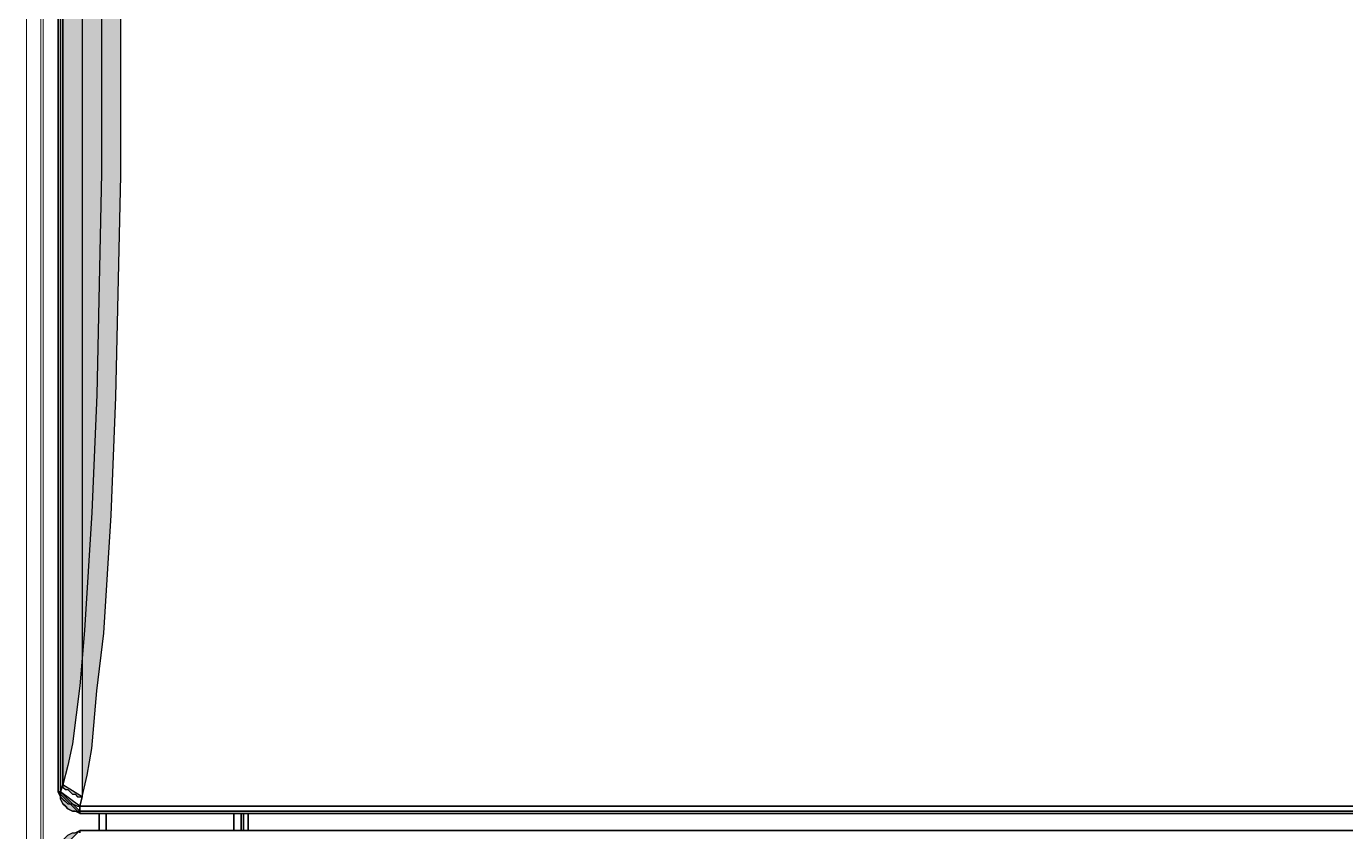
# Model space of a CAD drawing. Header units: centimetres. Extents: x -13.9 to -5.4, y -6.1 to 6.1.
# Drawn here: x -11.552 to -9.618, y -1.206 to -0.026 of the extents above; entities that cross this region are included whole.
import ezdxf

# ---------------------------------------------------------------- set-up
doc = ezdxf.new("R2010")
doc.units = ezdxf.units.CM
doc.header["$MEASUREMENT"] = 0
doc.layers.add('Camada 1', color=7, linetype='Continuous')

msp = doc.modelspace()

# ---------------------------------------------------------------- hatches: boundary and pattern name
at = {"layer": 'Camada 1', "true_color": 0x5b5b5b}
h = msp.add_hatch(color=251, dxfattribs=at)
edge = h.paths.add_edge_path()
edge.add_spline(control_points=[(-11.50513, 1.12397), (-11.50513, 1.12397), (-11.50513, -1.14792), (-11.50513, -1.14792), (-11.50513, -1.14792), (-11.50513, 1.12397), (-11.50513, 1.12397)], knot_values=[0, 0, 0, 0, 0.5, 0.5, 0.5, 1, 1, 1, 1], degree=3, periodic=1)
h = msp.add_hatch(color=251, dxfattribs=at)
edge = h.paths.add_edge_path()
edge.add_spline(control_points=[(-11.5016, -1.14792), (-11.5016, -1.14792), (-11.5016, 1.12397), (-11.5016, 1.12397), (-11.5016, 1.12397), (-11.5016, -1.14792), (-11.5016, -1.14792)], knot_values=[0, 0, 0, 0, 0.5, 0.5, 0.5, 1, 1, 1, 1], degree=3, periodic=1)
h = msp.add_hatch(color=251, dxfattribs=at)
edge = h.paths.add_edge_path()
edge.add_spline(control_points=[(-11.46985, 1.13102), (-11.46985, 1.13102), (-11.4628, 1.08516), (-11.4628, 1.08516), (-11.4628, 1.08516), (-11.44869, 0.98639), (-11.44869, 0.98639), (-11.44869, 0.98639), (-11.4381, 0.88408), (-11.4381, 0.88408), (-11.4381, 0.88408), (-11.42752, 0.68652), (-11.42752, 0.68652), (-11.42752, 0.68652), (-11.42046, 0.48544), (-11.42046, 0.48544), (-11.42046, 0.48544), (-11.41694, 0.28436), (-11.41694, 0.28436), (-11.41694, 0.28436), (-11.41341, 0.07975), (-11.41341, 0.07975), (-11.41341, 0.07975), (-11.41341, -0.24481), (-11.41341, -0.24481), (-11.41341, -0.24481), (-11.42046, -0.56937), (-11.42046, -0.56937), (-11.42046, -0.56937), (-11.42752, -0.74223), (-11.42752, -0.74223), (-11.42752, -0.74223), (-11.4381, -0.91509), (-11.4381, -0.91509), (-11.4381, -0.91509), (-11.44869, -0.99975), (-11.44869, -0.99975), (-11.44869, -0.99975), (-11.45574, -1.08442), (-11.45574, -1.08442), (-11.45574, -1.08442), (-11.4628, -1.12323), (-11.4628, -1.12323), (-11.4628, -1.12323), (-11.46985, -1.15498), (-11.46985, -1.15498), (-11.46985, -1.15498), (-11.46985, 1.13102), (-11.46985, 1.13102)], knot_values=[0, 0, 0, 0, 0.0625, 0.0625, 0.0625, 0.125, 0.125, 0.125, 0.1875, 0.1875, 0.1875, 0.25, 0.25, 0.25, 0.3125, 0.3125, 0.3125, 0.375, 0.375, 0.375, 0.4375, 0.4375, 0.4375, 0.5, 0.5, 0.5, 0.5625, 0.5625, 0.5625, 0.625, 0.625, 0.625, 0.6875, 0.6875, 0.6875, 0.75, 0.75, 0.75, 0.8125, 0.8125, 0.8125, 0.875, 0.875, 0.875, 0.9375, 0.9375, 0.9375, 1, 1, 1, 1], degree=3, periodic=1)
h = msp.add_hatch(color=251, dxfattribs=at)
edge = h.paths.add_edge_path()
edge.add_spline(control_points=[(-11.49807, -1.13734), (-11.49807, -1.13734), (-11.49102, -1.10911), (-11.49102, -1.10911), (-11.49102, -1.10911), (-11.48396, -1.07737), (-11.48396, -1.07737), (-11.48396, -1.07737), (-11.47338, -0.9927), (-11.47338, -0.9927), (-11.47338, -0.9927), (-11.46632, -0.91156), (-11.46632, -0.91156), (-11.46632, -0.91156), (-11.45574, -0.7387), (-11.45574, -0.7387), (-11.45574, -0.7387), (-11.44869, -0.56584), (-11.44869, -0.56584), (-11.44869, -0.56584), (-11.44163, -0.24128), (-11.44163, -0.24128), (-11.44163, -0.24128), (-11.44163, 0.07975), (-11.44163, 0.07975), (-11.44163, 0.07975), (-11.44163, 0.28083), (-11.44163, 0.28083), (-11.44163, 0.28083), (-11.44516, 0.48191), (-11.44516, 0.48191), (-11.44516, 0.48191), (-11.45221, 0.683), (-11.45221, 0.683), (-11.45221, 0.683), (-11.46632, 0.88055), (-11.46632, 0.88055), (-11.46632, 0.88055), (-11.47338, 0.97933), (-11.47338, 0.97933), (-11.47338, 0.97933), (-11.48749, 1.07458), (-11.48749, 1.07458), (-11.48749, 1.07458), (-11.49807, 1.11339), (-11.49807, 1.11339), (-11.49807, 1.11339), (-11.49807, -1.13734), (-11.49807, -1.13734)], knot_values=[0, 0, 0, 0, 0.0625, 0.0625, 0.0625, 0.125, 0.125, 0.125, 0.1875, 0.1875, 0.1875, 0.25, 0.25, 0.25, 0.3125, 0.3125, 0.3125, 0.375, 0.375, 0.375, 0.4375, 0.4375, 0.4375, 0.5, 0.5, 0.5, 0.5625, 0.5625, 0.5625, 0.625, 0.625, 0.625, 0.6875, 0.6875, 0.6875, 0.75, 0.75, 0.75, 0.8125, 0.8125, 0.8125, 0.875, 0.875, 0.875, 0.9375, 0.9375, 0.9375, 1, 1, 1, 1], degree=3, periodic=1)
h = msp.add_hatch(color=251, dxfattribs=at)
edge = h.paths.add_edge_path()
edge.add_spline(control_points=[(-11.49807, 1.11339), (-11.49807, 1.11339), (-11.49807, -1.13734), (-11.49807, -1.13734), (-11.49807, -1.13734), (-11.49807, 1.11339), (-11.49807, 1.11339)], knot_values=[0, 0, 0, 0, 0.5, 0.5, 0.5, 1, 1, 1, 1], degree=3, periodic=1)
h = msp.add_hatch(color=251, dxfattribs=at)
edge = h.paths.add_edge_path()
edge.add_spline(control_points=[(-11.5016, -1.14792), (-11.5016, -1.14792), (-11.49807, -1.13734), (-11.49807, -1.13734), (-11.49807, -1.13734), (-11.5016, -1.14792), (-11.5016, -1.14792)], knot_values=[0, 0, 0, 0, 0.5, 0.5, 0.5, 1, 1, 1, 1], degree=3, periodic=1)
h = msp.add_hatch(color=251, dxfattribs=at)
edge = h.paths.add_edge_path()
edge.add_spline(control_points=[(-11.46985, -1.15498), (-11.46985, -1.15498), (-11.47691, -1.15498), (-11.47691, -1.15498), (-11.47691, -1.15498), (-11.48043, -1.15145), (-11.48043, -1.15145), (-11.48043, -1.15145), (-11.48396, -1.15145), (-11.48396, -1.15145), (-11.48396, -1.15145), (-11.48749, -1.14792), (-11.48749, -1.14792), (-11.48749, -1.14792), (-11.49102, -1.14439), (-11.49102, -1.14439), (-11.49102, -1.14439), (-11.49455, -1.14439), (-11.49455, -1.14439), (-11.49455, -1.14439), (-11.49807, -1.14086), (-11.49807, -1.14086), (-11.49807, -1.14086), (-11.49807, -1.13734), (-11.49807, -1.13734), (-11.49807, -1.13734), (-11.46985, -1.15498), (-11.46985, -1.15498)], knot_values=[0, 0, 0, 0, 0.1111111, 0.1111111, 0.1111111, 0.2222222, 0.2222222, 0.2222222, 0.3333333, 0.3333333, 0.3333333, 0.4444444, 0.4444444, 0.4444444, 0.5555556, 0.5555556, 0.5555556, 0.6666667, 0.6666667, 0.6666667, 0.7777778, 0.7777778, 0.7777778, 0.8888889, 0.8888889, 0.8888889, 1, 1, 1, 1], degree=3, periodic=1)
h = msp.add_hatch(color=251, dxfattribs=at)
edge = h.paths.add_edge_path()
edge.add_spline(control_points=[(-11.50513, -1.14792), (-11.50513, -1.14792), (-11.5016, -1.15498), (-11.5016, -1.15498), (-11.5016, -1.15498), (-11.5016, -1.1585), (-11.5016, -1.1585), (-11.5016, -1.1585), (-11.49807, -1.16556), (-11.49807, -1.16556), (-11.49807, -1.16556), (-11.49455, -1.16909), (-11.49455, -1.16909), (-11.49455, -1.16909), (-11.49102, -1.17261), (-11.49102, -1.17261), (-11.49102, -1.17261), (-11.48396, -1.17614), (-11.48396, -1.17614), (-11.48396, -1.17614), (-11.48043, -1.17614), (-11.48043, -1.17614), (-11.48043, -1.17614), (-11.47338, -1.17967), (-11.47338, -1.17967), (-11.47338, -1.17967), (-11.50513, -1.14792), (-11.50513, -1.14792)], knot_values=[0, 0, 0, 0, 0.1111111, 0.1111111, 0.1111111, 0.2222222, 0.2222222, 0.2222222, 0.3333333, 0.3333333, 0.3333333, 0.4444444, 0.4444444, 0.4444444, 0.5555556, 0.5555556, 0.5555556, 0.6666667, 0.6666667, 0.6666667, 0.7777778, 0.7777778, 0.7777778, 0.8888889, 0.8888889, 0.8888889, 1, 1, 1, 1], degree=3, periodic=1)
h = msp.add_hatch(color=251, dxfattribs=at)
edge = h.paths.add_edge_path()
edge.add_spline(control_points=[(-11.50513, -1.14792), (-11.50513, -1.14792), (-11.5016, -1.14792), (-11.5016, -1.14792), (-11.5016, -1.14792), (-11.50513, -1.14792), (-11.50513, -1.14792)], knot_values=[0, 0, 0, 0, 0.5, 0.5, 0.5, 1, 1, 1, 1], degree=3, periodic=1)
h = msp.add_hatch(color=251, dxfattribs=at)
edge = h.paths.add_edge_path()
edge.add_spline(control_points=[(-11.47338, -1.16909), (-11.47338, -1.16909), (-11.47691, -1.16909), (-11.47691, -1.16909), (-11.47691, -1.16909), (-11.48396, -1.16556), (-11.48396, -1.16556), (-11.48396, -1.16556), (-11.49102, -1.16556), (-11.49102, -1.16556), (-11.49102, -1.16556), (-11.49455, -1.16203), (-11.49455, -1.16203), (-11.49455, -1.16203), (-11.49807, -1.1585), (-11.49807, -1.1585), (-11.49807, -1.1585), (-11.5016, -1.15498), (-11.5016, -1.15498), (-11.5016, -1.15498), (-11.5016, -1.15145), (-11.5016, -1.15145), (-11.5016, -1.15145), (-11.5016, -1.14792), (-11.5016, -1.14792), (-11.5016, -1.14792), (-11.47338, -1.16909), (-11.47338, -1.16909)], knot_values=[0, 0, 0, 0, 0.1111111, 0.1111111, 0.1111111, 0.2222222, 0.2222222, 0.2222222, 0.3333333, 0.3333333, 0.3333333, 0.4444444, 0.4444444, 0.4444444, 0.5555556, 0.5555556, 0.5555556, 0.6666667, 0.6666667, 0.6666667, 0.7777778, 0.7777778, 0.7777778, 0.8888889, 0.8888889, 0.8888889, 1, 1, 1, 1], degree=3, periodic=1)
h = msp.add_hatch(color=251, dxfattribs=at)
edge = h.paths.add_edge_path()
edge.add_spline(control_points=[(-11.47338, -1.17614), (-11.47338, -1.17614), (-11.48043, -1.17614), (-11.48043, -1.17614), (-11.48043, -1.17614), (-11.48396, -1.17614), (-11.48396, -1.17614), (-11.48396, -1.17614), (-11.49102, -1.17261), (-11.49102, -1.17261), (-11.49102, -1.17261), (-11.49455, -1.16909), (-11.49455, -1.16909), (-11.49455, -1.16909), (-11.49807, -1.16556), (-11.49807, -1.16556), (-11.49807, -1.16556), (-11.5016, -1.1585), (-11.5016, -1.1585), (-11.5016, -1.1585), (-11.5016, -1.15145), (-11.5016, -1.15145), (-11.5016, -1.15145), (-11.5016, -1.14792), (-11.5016, -1.14792), (-11.5016, -1.14792), (-11.47338, -1.17614), (-11.47338, -1.17614)], knot_values=[0, 0, 0, 0, 0.1111111, 0.1111111, 0.1111111, 0.2222222, 0.2222222, 0.2222222, 0.3333333, 0.3333333, 0.3333333, 0.4444444, 0.4444444, 0.4444444, 0.5555556, 0.5555556, 0.5555556, 0.6666667, 0.6666667, 0.6666667, 0.7777778, 0.7777778, 0.7777778, 0.8888889, 0.8888889, 0.8888889, 1, 1, 1, 1], degree=3, periodic=1)
h = msp.add_hatch(color=251, dxfattribs=at)
edge = h.paths.add_edge_path()
edge.add_spline(control_points=[(-11.5016, -1.14792), (-11.5016, -1.14792), (-11.5016, -1.14792), (-11.5016, -1.14792)], knot_values=[0, 0, 0, 0, 1, 1, 1, 1], degree=3, periodic=1)
h = msp.add_hatch(color=251, dxfattribs=at)
edge = h.paths.add_edge_path()
edge.add_spline(control_points=[(-11.47338, -1.17614), (-11.47338, -1.17614), (-11.48043, -1.17614), (-11.48043, -1.17614), (-11.48043, -1.17614), (-11.48396, -1.17614), (-11.48396, -1.17614), (-11.48396, -1.17614), (-11.49102, -1.17261), (-11.49102, -1.17261), (-11.49102, -1.17261), (-11.49455, -1.16909), (-11.49455, -1.16909), (-11.49455, -1.16909), (-11.49807, -1.16556), (-11.49807, -1.16556), (-11.49807, -1.16556), (-11.5016, -1.1585), (-11.5016, -1.1585), (-11.5016, -1.1585), (-11.5016, -1.15145), (-11.5016, -1.15145), (-11.5016, -1.15145), (-11.5016, -1.14792), (-11.5016, -1.14792), (-11.5016, -1.14792), (-11.47338, -1.17614), (-11.47338, -1.17614)], knot_values=[0, 0, 0, 0, 0.1111111, 0.1111111, 0.1111111, 0.2222222, 0.2222222, 0.2222222, 0.3333333, 0.3333333, 0.3333333, 0.4444444, 0.4444444, 0.4444444, 0.5555556, 0.5555556, 0.5555556, 0.6666667, 0.6666667, 0.6666667, 0.7777778, 0.7777778, 0.7777778, 0.8888889, 0.8888889, 0.8888889, 1, 1, 1, 1], degree=3, periodic=1)
h = msp.add_hatch(color=251, dxfattribs=at)
edge = h.paths.add_edge_path()
edge.add_spline(control_points=[(-11.46985, -1.15498), (-11.46985, -1.15498), (-11.47338, -1.16909), (-11.47338, -1.16909), (-11.47338, -1.16909), (-11.46985, -1.15498), (-11.46985, -1.15498)], knot_values=[0, 0, 0, 0, 0.5, 0.5, 0.5, 1, 1, 1, 1], degree=3, periodic=1)
h = msp.add_hatch(color=251, dxfattribs=at)
edge = h.paths.add_edge_path()
edge.add_spline(control_points=[(-11.47338, -1.16909), (-11.47338, -1.16909), (-7.76216, -1.16909), (-7.76216, -1.16909), (-7.76216, -1.16909), (-11.47338, -1.16909), (-11.47338, -1.16909)], knot_values=[0, 0, 0, 0, 0.5, 0.5, 0.5, 1, 1, 1, 1], degree=3, periodic=1)
h = msp.add_hatch(color=251, dxfattribs=at)
edge = h.paths.add_edge_path()
edge.add_spline(control_points=[(-11.47338, -1.16909), (-11.47338, -1.16909), (-11.47338, -1.16909), (-11.47338, -1.16909), (-11.47338, -1.16909), (-11.47338, -1.17261), (-11.47338, -1.17261), (-11.47338, -1.17261), (-11.47338, -1.17614), (-11.47338, -1.17614), (-11.47338, -1.17614), (-11.47338, -1.16909), (-11.47338, -1.16909)], knot_values=[0, 0, 0, 0, 0.25, 0.25, 0.25, 0.5, 0.5, 0.5, 0.75, 0.75, 0.75, 1, 1, 1, 1], degree=3, periodic=1)
h = msp.add_hatch(color=251, dxfattribs=at)
edge = h.paths.add_edge_path()
edge.add_spline(control_points=[(-7.76216, -1.17614), (-7.76216, -1.17614), (-11.47338, -1.17614), (-11.47338, -1.17614), (-11.47338, -1.17614), (-7.76216, -1.17614), (-7.76216, -1.17614)], knot_values=[0, 0, 0, 0, 0.5, 0.5, 0.5, 1, 1, 1, 1], degree=3, periodic=1)
h = msp.add_hatch(color=251, dxfattribs=at)
edge = h.paths.add_edge_path()
edge.add_spline(control_points=[(-11.47338, -1.17614), (-11.47338, -1.17614), (-11.47338, -1.17614), (-11.47338, -1.17614)], knot_values=[0, 0, 0, 0, 1, 1, 1, 1], degree=3, periodic=1)
h = msp.add_hatch(color=251, dxfattribs=at)
edge = h.paths.add_edge_path()
edge.add_spline(control_points=[(-11.47338, -1.17614), (-11.47338, -1.17614), (-11.47338, -1.17967), (-11.47338, -1.17967), (-11.47338, -1.17967), (-11.47338, -1.17614), (-11.47338, -1.17614)], knot_values=[0, 0, 0, 0, 0.5, 0.5, 0.5, 1, 1, 1, 1], degree=3, periodic=1)
h = msp.add_hatch(color=251, dxfattribs=at)
edge = h.paths.add_edge_path()
edge.add_spline(control_points=[(-11.47338, -1.17967), (-11.47338, -1.17967), (-7.76216, -1.17967), (-7.76216, -1.17967), (-7.76216, -1.17967), (-11.47338, -1.17967), (-11.47338, -1.17967)], knot_values=[0, 0, 0, 0, 0.5, 0.5, 0.5, 1, 1, 1, 1], degree=3, periodic=1)
h = msp.add_hatch(color=251, dxfattribs=at)
edge = h.paths.add_edge_path()
edge.add_spline(control_points=[(-11.44516, -1.20437), (-11.44516, -1.20437), (-11.44516, -1.17967), (-11.44516, -1.17967), (-11.44516, -1.17967), (-11.44516, -1.20437), (-11.44516, -1.20437)], knot_values=[0, 0, 0, 0, 0.5, 0.5, 0.5, 1, 1, 1, 1], degree=3, periodic=1)
h = msp.add_hatch(color=251, dxfattribs=at)
edge = h.paths.add_edge_path()
edge.add_spline(control_points=[(-11.43457, -1.17967), (-11.43457, -1.17967), (-11.43457, -1.20437), (-11.43457, -1.20437), (-11.43457, -1.20437), (-11.43457, -1.17967), (-11.43457, -1.17967)], knot_values=[0, 0, 0, 0, 0.5, 0.5, 0.5, 1, 1, 1, 1], degree=3, periodic=1)
h = msp.add_hatch(color=251, dxfattribs=at)
edge = h.paths.add_edge_path()
edge.add_spline(control_points=[(-11.43457, -1.17967), (-11.43457, -1.17967), (-11.43457, -1.20437), (-11.43457, -1.20437), (-11.43457, -1.20437), (-11.43457, -1.17967), (-11.43457, -1.17967)], knot_values=[0, 0, 0, 0, 0.5, 0.5, 0.5, 1, 1, 1, 1], degree=3, periodic=1)
h = msp.add_hatch(color=251, dxfattribs=at)
edge = h.paths.add_edge_path()
edge.add_spline(control_points=[(-11.2476, -1.20437), (-11.2476, -1.20437), (-11.2476, -1.17967), (-11.2476, -1.17967), (-11.2476, -1.17967), (-11.2476, -1.20437), (-11.2476, -1.20437)], knot_values=[0, 0, 0, 0, 0.5, 0.5, 0.5, 1, 1, 1, 1], degree=3, periodic=1)
h = msp.add_hatch(color=251, dxfattribs=at)
edge = h.paths.add_edge_path()
edge.add_spline(control_points=[(-11.23702, -1.17967), (-11.23702, -1.17967), (-11.23702, -1.20437), (-11.23702, -1.20437), (-11.23702, -1.20437), (-11.23702, -1.17967), (-11.23702, -1.17967)], knot_values=[0, 0, 0, 0, 0.5, 0.5, 0.5, 1, 1, 1, 1], degree=3, periodic=1)
h = msp.add_hatch(color=251, dxfattribs=at)
edge = h.paths.add_edge_path()
edge.add_spline(control_points=[(-11.23349, -1.20437), (-11.23349, -1.20437), (-11.23349, -1.17967), (-11.23349, -1.17967), (-11.23349, -1.17967), (-11.23349, -1.20437), (-11.23349, -1.20437)], knot_values=[0, 0, 0, 0, 0.5, 0.5, 0.5, 1, 1, 1, 1], degree=3, periodic=1)
h = msp.add_hatch(color=251, dxfattribs=at)
edge = h.paths.add_edge_path()
edge.add_spline(control_points=[(-11.22644, -1.17967), (-11.22644, -1.17967), (-11.22644, -1.20437), (-11.22644, -1.20437), (-11.22644, -1.20437), (-11.22644, -1.17967), (-11.22644, -1.17967)], knot_values=[0, 0, 0, 0, 0.5, 0.5, 0.5, 1, 1, 1, 1], degree=3, periodic=1)
h = msp.add_hatch(color=251, dxfattribs=at)
edge = h.paths.add_edge_path()
edge.add_spline(control_points=[(-11.47338, -1.20437), (-11.47338, -1.20437), (-11.48043, -1.20789), (-11.48043, -1.20789), (-11.48043, -1.20789), (-11.48396, -1.20789), (-11.48396, -1.20789), (-11.48396, -1.20789), (-11.49102, -1.21142), (-11.49102, -1.21142), (-11.49102, -1.21142), (-11.49455, -1.21495), (-11.49455, -1.21495), (-11.49455, -1.21495), (-11.49807, -1.21848), (-11.49807, -1.21848), (-11.49807, -1.21848), (-11.5016, -1.22553), (-11.5016, -1.22553), (-11.5016, -1.22553), (-11.5016, -1.22906), (-11.5016, -1.22906), (-11.5016, -1.22906), (-11.50513, -1.23612), (-11.50513, -1.23612), (-11.50513, -1.23612), (-11.47338, -1.20437), (-11.47338, -1.20437)], knot_values=[0, 0, 0, 0, 0.1111111, 0.1111111, 0.1111111, 0.2222222, 0.2222222, 0.2222222, 0.3333333, 0.3333333, 0.3333333, 0.4444444, 0.4444444, 0.4444444, 0.5555556, 0.5555556, 0.5555556, 0.6666667, 0.6666667, 0.6666667, 0.7777778, 0.7777778, 0.7777778, 0.8888889, 0.8888889, 0.8888889, 1, 1, 1, 1], degree=3, periodic=1)
h = msp.add_hatch(color=251, dxfattribs=at)
edge = h.paths.add_edge_path()
edge.add_spline(control_points=[(-11.47338, -1.20437), (-11.47338, -1.20437), (-11.47338, -1.20789), (-11.47338, -1.20789), (-11.47338, -1.20789), (-11.47338, -1.20437), (-11.47338, -1.20437)], knot_values=[0, 0, 0, 0, 0.5, 0.5, 0.5, 1, 1, 1, 1], degree=3, periodic=1)
h = msp.add_hatch(color=251, dxfattribs=at)
edge = h.paths.add_edge_path()
edge.add_spline(control_points=[(-7.76216, -1.20437), (-7.76216, -1.20437), (-11.47338, -1.20437), (-11.47338, -1.20437), (-11.47338, -1.20437), (-7.76216, -1.20437), (-7.76216, -1.20437)], knot_values=[0, 0, 0, 0, 0.5, 0.5, 0.5, 1, 1, 1, 1], degree=3, periodic=1)

# ---------------------------------------------------------------- linework, layer by layer
at = {"layer": 'Camada 1', "color": 251, "lineweight": 9}
for points in [[(-11.55174, -3.57815), (-11.55174, -3.57815), (-11.55174, 3.57187), (-11.55174, 3.57187)], [(-11.53057, 3.54364), (-11.53057, 3.54364), (-11.53057, -3.54639), (-11.53057, -3.54639)], [(-11.52703, -3.54286), (-11.52703, -3.54286), (-11.52703, 3.54011), (-11.52703, 3.54011)], [(-11.50513, 1.12397), (-11.50513, 1.12397), (-11.50513, -1.14792), (-11.50513, -1.14792)], [(-11.5016, -1.14792), (-11.5016, -1.14792), (-11.5016, 1.12397), (-11.5016, 1.12397)], [(-11.49807, 1.11339), (-11.49807, 1.11339), (-11.49807, -1.13734), (-11.49807, -1.13734)], [(-11.5016, -1.14792), (-11.5016, -1.14792), (-11.49807, -1.13734), (-11.49807, -1.13734)], [(-11.50513, -1.14792), (-11.50513, -1.14792), (-11.5016, -1.14792), (-11.5016, -1.14792)], [(-11.5016, -1.14792), (-11.5016, -1.14792), (-11.5016, -1.14792), (-11.5016, -1.14792)], [(-11.46985, -1.15498), (-11.46985, -1.15498), (-11.47338, -1.16909), (-11.47338, -1.16909)], [(-11.47338, -1.16909), (-11.47338, -1.16909), (-7.76216, -1.16909), (-7.76216, -1.16909)], [(-7.76216, -1.17614), (-7.76216, -1.17614), (-11.47338, -1.17614), (-11.47338, -1.17614)], [(-11.47338, -1.17614), (-11.47338, -1.17614), (-11.47338, -1.17614), (-11.47338, -1.17614)], [(-11.47338, -1.17614), (-11.47338, -1.17614), (-11.47338, -1.17967), (-11.47338, -1.17967)], [(-11.47338, -1.17967), (-11.47338, -1.17967), (-7.76216, -1.17967), (-7.76216, -1.17967)], [(-11.44516, -1.20437), (-11.44516, -1.20437), (-11.44516, -1.17967), (-11.44516, -1.17967)], [(-11.43457, -1.17967), (-11.43457, -1.17967), (-11.43457, -1.20437), (-11.43457, -1.20437)], [(-11.43457, -1.17967), (-11.43457, -1.17967), (-11.43457, -1.20437), (-11.43457, -1.20437)], [(-11.2476, -1.20437), (-11.2476, -1.20437), (-11.2476, -1.17967), (-11.2476, -1.17967)], [(-11.23702, -1.17967), (-11.23702, -1.17967), (-11.23702, -1.20437), (-11.23702, -1.20437)], [(-11.23349, -1.20437), (-11.23349, -1.20437), (-11.23349, -1.17967), (-11.23349, -1.17967)], [(-11.22644, -1.17967), (-11.22644, -1.17967), (-11.22644, -1.20437), (-11.22644, -1.20437)], [(-11.47338, -1.20437), (-11.47338, -1.20437), (-11.47338, -1.20789), (-11.47338, -1.20789)], [(-7.76216, -1.20437), (-7.76216, -1.20437), (-11.47338, -1.20437), (-11.47338, -1.20437)]]:
    msp.add_open_spline(points, degree=3, dxfattribs=at)
at = {"layer": 'Camada 1', "color": 251}
for points, knots in [([(-11.50513, 1.12397), (-11.50513, 1.12397), (-11.50513, -1.14792), (-11.50513, -1.14792), (-11.50513, -1.14792), (-11.50513, 1.12397), (-11.50513, 1.12397)], [0, 0, 0, 0, 0.5, 0.5, 0.5, 1, 1, 1, 1]), ([(-11.5016, -1.14792), (-11.5016, -1.14792), (-11.5016, 1.12397), (-11.5016, 1.12397), (-11.5016, 1.12397), (-11.5016, -1.14792), (-11.5016, -1.14792)], [0, 0, 0, 0, 0.5, 0.5, 0.5, 1, 1, 1, 1]), ([(-11.46985, 1.13102), (-11.46985, 1.13102), (-11.4628, 1.08516), (-11.4628, 1.08516), (-11.4628, 1.08516), (-11.44869, 0.98639), (-11.44869, 0.98639), (-11.44869, 0.98639), (-11.4381, 0.88408), (-11.4381, 0.88408), (-11.4381, 0.88408), (-11.42752, 0.68652), (-11.42752, 0.68652), (-11.42752, 0.68652), (-11.42046, 0.48544), (-11.42046, 0.48544), (-11.42046, 0.48544), (-11.41694, 0.28436), (-11.41694, 0.28436), (-11.41694, 0.28436), (-11.41341, 0.07975), (-11.41341, 0.07975), (-11.41341, 0.07975), (-11.41341, -0.24481), (-11.41341, -0.24481), (-11.41341, -0.24481), (-11.42046, -0.56937), (-11.42046, -0.56937), (-11.42046, -0.56937), (-11.42752, -0.74223), (-11.42752, -0.74223), (-11.42752, -0.74223), (-11.4381, -0.91509), (-11.4381, -0.91509), (-11.4381, -0.91509), (-11.44869, -0.99975), (-11.44869, -0.99975), (-11.44869, -0.99975), (-11.45574, -1.08442), (-11.45574, -1.08442), (-11.45574, -1.08442), (-11.4628, -1.12323), (-11.4628, -1.12323), (-11.4628, -1.12323), (-11.46985, -1.15498), (-11.46985, -1.15498), (-11.46985, -1.15498), (-11.46985, 1.13102), (-11.46985, 1.13102)], [0, 0, 0, 0, 0.0625, 0.0625, 0.0625, 0.125, 0.125, 0.125, 0.1875, 0.1875, 0.1875, 0.25, 0.25, 0.25, 0.3125, 0.3125, 0.3125, 0.375, 0.375, 0.375, 0.4375, 0.4375, 0.4375, 0.5, 0.5, 0.5, 0.5625, 0.5625, 0.5625, 0.625, 0.625, 0.625, 0.6875, 0.6875, 0.6875, 0.75, 0.75, 0.75, 0.8125, 0.8125, 0.8125, 0.875, 0.875, 0.875, 0.9375, 0.9375, 0.9375, 1, 1, 1, 1]), ([(-11.49807, -1.13734), (-11.49807, -1.13734), (-11.49102, -1.10911), (-11.49102, -1.10911), (-11.49102, -1.10911), (-11.48396, -1.07737), (-11.48396, -1.07737), (-11.48396, -1.07737), (-11.47338, -0.9927), (-11.47338, -0.9927), (-11.47338, -0.9927), (-11.46632, -0.91156), (-11.46632, -0.91156), (-11.46632, -0.91156), (-11.45574, -0.7387), (-11.45574, -0.7387), (-11.45574, -0.7387), (-11.44869, -0.56584), (-11.44869, -0.56584), (-11.44869, -0.56584), (-11.44163, -0.24128), (-11.44163, -0.24128), (-11.44163, -0.24128), (-11.44163, 0.07975), (-11.44163, 0.07975), (-11.44163, 0.07975), (-11.44163, 0.28083), (-11.44163, 0.28083), (-11.44163, 0.28083), (-11.44516, 0.48191), (-11.44516, 0.48191), (-11.44516, 0.48191), (-11.45221, 0.683), (-11.45221, 0.683), (-11.45221, 0.683), (-11.46632, 0.88055), (-11.46632, 0.88055), (-11.46632, 0.88055), (-11.47338, 0.97933), (-11.47338, 0.97933), (-11.47338, 0.97933), (-11.48749, 1.07458), (-11.48749, 1.07458), (-11.48749, 1.07458), (-11.49807, 1.11339), (-11.49807, 1.11339), (-11.49807, 1.11339), (-11.49807, -1.13734), (-11.49807, -1.13734)], [0, 0, 0, 0, 0.0625, 0.0625, 0.0625, 0.125, 0.125, 0.125, 0.1875, 0.1875, 0.1875, 0.25, 0.25, 0.25, 0.3125, 0.3125, 0.3125, 0.375, 0.375, 0.375, 0.4375, 0.4375, 0.4375, 0.5, 0.5, 0.5, 0.5625, 0.5625, 0.5625, 0.625, 0.625, 0.625, 0.6875, 0.6875, 0.6875, 0.75, 0.75, 0.75, 0.8125, 0.8125, 0.8125, 0.875, 0.875, 0.875, 0.9375, 0.9375, 0.9375, 1, 1, 1, 1]), ([(-11.49807, 1.11339), (-11.49807, 1.11339), (-11.49807, -1.13734), (-11.49807, -1.13734), (-11.49807, -1.13734), (-11.49807, 1.11339), (-11.49807, 1.11339)], [0, 0, 0, 0, 0.5, 0.5, 0.5, 1, 1, 1, 1]), ([(-11.5016, -1.14792), (-11.5016, -1.14792), (-11.49807, -1.13734), (-11.49807, -1.13734), (-11.49807, -1.13734), (-11.5016, -1.14792), (-11.5016, -1.14792)], [0, 0, 0, 0, 0.5, 0.5, 0.5, 1, 1, 1, 1]), ([(-11.46985, -1.15498), (-11.46985, -1.15498), (-11.47691, -1.15498), (-11.47691, -1.15498), (-11.47691, -1.15498), (-11.48043, -1.15145), (-11.48043, -1.15145), (-11.48043, -1.15145), (-11.48396, -1.15145), (-11.48396, -1.15145), (-11.48396, -1.15145), (-11.48749, -1.14792), (-11.48749, -1.14792), (-11.48749, -1.14792), (-11.49102, -1.14439), (-11.49102, -1.14439), (-11.49102, -1.14439), (-11.49455, -1.14439), (-11.49455, -1.14439), (-11.49455, -1.14439), (-11.49807, -1.14086), (-11.49807, -1.14086), (-11.49807, -1.14086), (-11.49807, -1.13734), (-11.49807, -1.13734), (-11.49807, -1.13734), (-11.46985, -1.15498), (-11.46985, -1.15498)], [0, 0, 0, 0, 0.1111111, 0.1111111, 0.1111111, 0.2222222, 0.2222222, 0.2222222, 0.3333333, 0.3333333, 0.3333333, 0.4444444, 0.4444444, 0.4444444, 0.5555556, 0.5555556, 0.5555556, 0.6666667, 0.6666667, 0.6666667, 0.7777778, 0.7777778, 0.7777778, 0.8888889, 0.8888889, 0.8888889, 1, 1, 1, 1]), ([(-11.50513, -1.14792), (-11.50513, -1.14792), (-11.5016, -1.15498), (-11.5016, -1.15498), (-11.5016, -1.15498), (-11.5016, -1.1585), (-11.5016, -1.1585), (-11.5016, -1.1585), (-11.49807, -1.16556), (-11.49807, -1.16556), (-11.49807, -1.16556), (-11.49455, -1.16909), (-11.49455, -1.16909), (-11.49455, -1.16909), (-11.49102, -1.17261), (-11.49102, -1.17261), (-11.49102, -1.17261), (-11.48396, -1.17614), (-11.48396, -1.17614), (-11.48396, -1.17614), (-11.48043, -1.17614), (-11.48043, -1.17614), (-11.48043, -1.17614), (-11.47338, -1.17967), (-11.47338, -1.17967), (-11.47338, -1.17967), (-11.50513, -1.14792), (-11.50513, -1.14792)], [0, 0, 0, 0, 0.1111111, 0.1111111, 0.1111111, 0.2222222, 0.2222222, 0.2222222, 0.3333333, 0.3333333, 0.3333333, 0.4444444, 0.4444444, 0.4444444, 0.5555556, 0.5555556, 0.5555556, 0.6666667, 0.6666667, 0.6666667, 0.7777778, 0.7777778, 0.7777778, 0.8888889, 0.8888889, 0.8888889, 1, 1, 1, 1]), ([(-11.50513, -1.14792), (-11.50513, -1.14792), (-11.5016, -1.14792), (-11.5016, -1.14792), (-11.5016, -1.14792), (-11.50513, -1.14792), (-11.50513, -1.14792)], [0, 0, 0, 0, 0.5, 0.5, 0.5, 1, 1, 1, 1]), ([(-11.47338, -1.16909), (-11.47338, -1.16909), (-11.47691, -1.16909), (-11.47691, -1.16909), (-11.47691, -1.16909), (-11.48396, -1.16556), (-11.48396, -1.16556), (-11.48396, -1.16556), (-11.49102, -1.16556), (-11.49102, -1.16556), (-11.49102, -1.16556), (-11.49455, -1.16203), (-11.49455, -1.16203), (-11.49455, -1.16203), (-11.49807, -1.1585), (-11.49807, -1.1585), (-11.49807, -1.1585), (-11.5016, -1.15498), (-11.5016, -1.15498), (-11.5016, -1.15498), (-11.5016, -1.15145), (-11.5016, -1.15145), (-11.5016, -1.15145), (-11.5016, -1.14792), (-11.5016, -1.14792), (-11.5016, -1.14792), (-11.47338, -1.16909), (-11.47338, -1.16909)], [0, 0, 0, 0, 0.1111111, 0.1111111, 0.1111111, 0.2222222, 0.2222222, 0.2222222, 0.3333333, 0.3333333, 0.3333333, 0.4444444, 0.4444444, 0.4444444, 0.5555556, 0.5555556, 0.5555556, 0.6666667, 0.6666667, 0.6666667, 0.7777778, 0.7777778, 0.7777778, 0.8888889, 0.8888889, 0.8888889, 1, 1, 1, 1]), ([(-11.47338, -1.17614), (-11.47338, -1.17614), (-11.48043, -1.17614), (-11.48043, -1.17614), (-11.48043, -1.17614), (-11.48396, -1.17614), (-11.48396, -1.17614), (-11.48396, -1.17614), (-11.49102, -1.17261), (-11.49102, -1.17261), (-11.49102, -1.17261), (-11.49455, -1.16909), (-11.49455, -1.16909), (-11.49455, -1.16909), (-11.49807, -1.16556), (-11.49807, -1.16556), (-11.49807, -1.16556), (-11.5016, -1.1585), (-11.5016, -1.1585), (-11.5016, -1.1585), (-11.5016, -1.15145), (-11.5016, -1.15145), (-11.5016, -1.15145), (-11.5016, -1.14792), (-11.5016, -1.14792), (-11.5016, -1.14792), (-11.47338, -1.17614), (-11.47338, -1.17614)], [0, 0, 0, 0, 0.1111111, 0.1111111, 0.1111111, 0.2222222, 0.2222222, 0.2222222, 0.3333333, 0.3333333, 0.3333333, 0.4444444, 0.4444444, 0.4444444, 0.5555556, 0.5555556, 0.5555556, 0.6666667, 0.6666667, 0.6666667, 0.7777778, 0.7777778, 0.7777778, 0.8888889, 0.8888889, 0.8888889, 1, 1, 1, 1]), ([(-11.47338, -1.17614), (-11.47338, -1.17614), (-11.48043, -1.17614), (-11.48043, -1.17614), (-11.48043, -1.17614), (-11.48396, -1.17614), (-11.48396, -1.17614), (-11.48396, -1.17614), (-11.49102, -1.17261), (-11.49102, -1.17261), (-11.49102, -1.17261), (-11.49455, -1.16909), (-11.49455, -1.16909), (-11.49455, -1.16909), (-11.49807, -1.16556), (-11.49807, -1.16556), (-11.49807, -1.16556), (-11.5016, -1.1585), (-11.5016, -1.1585), (-11.5016, -1.1585), (-11.5016, -1.15145), (-11.5016, -1.15145), (-11.5016, -1.15145), (-11.5016, -1.14792), (-11.5016, -1.14792), (-11.5016, -1.14792), (-11.47338, -1.17614), (-11.47338, -1.17614)], [0, 0, 0, 0, 0.1111111, 0.1111111, 0.1111111, 0.2222222, 0.2222222, 0.2222222, 0.3333333, 0.3333333, 0.3333333, 0.4444444, 0.4444444, 0.4444444, 0.5555556, 0.5555556, 0.5555556, 0.6666667, 0.6666667, 0.6666667, 0.7777778, 0.7777778, 0.7777778, 0.8888889, 0.8888889, 0.8888889, 1, 1, 1, 1]), ([(-11.46985, -1.15498), (-11.46985, -1.15498), (-11.47338, -1.16909), (-11.47338, -1.16909), (-11.47338, -1.16909), (-11.46985, -1.15498), (-11.46985, -1.15498)], [0, 0, 0, 0, 0.5, 0.5, 0.5, 1, 1, 1, 1]), ([(-11.47338, -1.16909), (-11.47338, -1.16909), (-7.76216, -1.16909), (-7.76216, -1.16909), (-7.76216, -1.16909), (-11.47338, -1.16909), (-11.47338, -1.16909)], [0, 0, 0, 0, 0.5, 0.5, 0.5, 1, 1, 1, 1]), ([(-11.47338, -1.16909), (-11.47338, -1.16909), (-11.47338, -1.16909), (-11.47338, -1.16909), (-11.47338, -1.16909), (-11.47338, -1.17261), (-11.47338, -1.17261), (-11.47338, -1.17261), (-11.47338, -1.17614), (-11.47338, -1.17614), (-11.47338, -1.17614), (-11.47338, -1.16909), (-11.47338, -1.16909)], [0, 0, 0, 0, 0.25, 0.25, 0.25, 0.5, 0.5, 0.5, 0.75, 0.75, 0.75, 1, 1, 1, 1]), ([(-7.76216, -1.17614), (-7.76216, -1.17614), (-11.47338, -1.17614), (-11.47338, -1.17614), (-11.47338, -1.17614), (-7.76216, -1.17614), (-7.76216, -1.17614)], [0, 0, 0, 0, 0.5, 0.5, 0.5, 1, 1, 1, 1]), ([(-11.47338, -1.17614), (-11.47338, -1.17614), (-11.47338, -1.17967), (-11.47338, -1.17967), (-11.47338, -1.17967), (-11.47338, -1.17614), (-11.47338, -1.17614)], [0, 0, 0, 0, 0.5, 0.5, 0.5, 1, 1, 1, 1]), ([(-11.47338, -1.17967), (-11.47338, -1.17967), (-7.76216, -1.17967), (-7.76216, -1.17967), (-7.76216, -1.17967), (-11.47338, -1.17967), (-11.47338, -1.17967)], [0, 0, 0, 0, 0.5, 0.5, 0.5, 1, 1, 1, 1]), ([(-11.44516, -1.20437), (-11.44516, -1.20437), (-11.44516, -1.17967), (-11.44516, -1.17967), (-11.44516, -1.17967), (-11.44516, -1.20437), (-11.44516, -1.20437)], [0, 0, 0, 0, 0.5, 0.5, 0.5, 1, 1, 1, 1]), ([(-11.43457, -1.17967), (-11.43457, -1.17967), (-11.43457, -1.20437), (-11.43457, -1.20437), (-11.43457, -1.20437), (-11.43457, -1.17967), (-11.43457, -1.17967)], [0, 0, 0, 0, 0.5, 0.5, 0.5, 1, 1, 1, 1]), ([(-11.43457, -1.17967), (-11.43457, -1.17967), (-11.43457, -1.20437), (-11.43457, -1.20437), (-11.43457, -1.20437), (-11.43457, -1.17967), (-11.43457, -1.17967)], [0, 0, 0, 0, 0.5, 0.5, 0.5, 1, 1, 1, 1]), ([(-11.2476, -1.20437), (-11.2476, -1.20437), (-11.2476, -1.17967), (-11.2476, -1.17967), (-11.2476, -1.17967), (-11.2476, -1.20437), (-11.2476, -1.20437)], [0, 0, 0, 0, 0.5, 0.5, 0.5, 1, 1, 1, 1]), ([(-11.23702, -1.17967), (-11.23702, -1.17967), (-11.23702, -1.20437), (-11.23702, -1.20437), (-11.23702, -1.20437), (-11.23702, -1.17967), (-11.23702, -1.17967)], [0, 0, 0, 0, 0.5, 0.5, 0.5, 1, 1, 1, 1]), ([(-11.23349, -1.20437), (-11.23349, -1.20437), (-11.23349, -1.17967), (-11.23349, -1.17967), (-11.23349, -1.17967), (-11.23349, -1.20437), (-11.23349, -1.20437)], [0, 0, 0, 0, 0.5, 0.5, 0.5, 1, 1, 1, 1]), ([(-11.22644, -1.17967), (-11.22644, -1.17967), (-11.22644, -1.20437), (-11.22644, -1.20437), (-11.22644, -1.20437), (-11.22644, -1.17967), (-11.22644, -1.17967)], [0, 0, 0, 0, 0.5, 0.5, 0.5, 1, 1, 1, 1]), ([(-11.47338, -1.20437), (-11.47338, -1.20437), (-11.48043, -1.20789), (-11.48043, -1.20789), (-11.48043, -1.20789), (-11.48396, -1.20789), (-11.48396, -1.20789), (-11.48396, -1.20789), (-11.49102, -1.21142), (-11.49102, -1.21142), (-11.49102, -1.21142), (-11.49455, -1.21495), (-11.49455, -1.21495), (-11.49455, -1.21495), (-11.49807, -1.21848), (-11.49807, -1.21848), (-11.49807, -1.21848), (-11.5016, -1.22553), (-11.5016, -1.22553), (-11.5016, -1.22553), (-11.5016, -1.22906), (-11.5016, -1.22906), (-11.5016, -1.22906), (-11.50513, -1.23612), (-11.50513, -1.23612), (-11.50513, -1.23612), (-11.47338, -1.20437), (-11.47338, -1.20437)], [0, 0, 0, 0, 0.1111111, 0.1111111, 0.1111111, 0.2222222, 0.2222222, 0.2222222, 0.3333333, 0.3333333, 0.3333333, 0.4444444, 0.4444444, 0.4444444, 0.5555556, 0.5555556, 0.5555556, 0.6666667, 0.6666667, 0.6666667, 0.7777778, 0.7777778, 0.7777778, 0.8888889, 0.8888889, 0.8888889, 1, 1, 1, 1]), ([(-11.47338, -1.20437), (-11.47338, -1.20437), (-11.47338, -1.20789), (-11.47338, -1.20789), (-11.47338, -1.20789), (-11.47338, -1.20437), (-11.47338, -1.20437)], [0, 0, 0, 0, 0.5, 0.5, 0.5, 1, 1, 1, 1]), ([(-7.76216, -1.20437), (-7.76216, -1.20437), (-11.47338, -1.20437), (-11.47338, -1.20437), (-11.47338, -1.20437), (-7.76216, -1.20437), (-7.76216, -1.20437)], [0, 0, 0, 0, 0.5, 0.5, 0.5, 1, 1, 1, 1])]:
    msp.add_open_spline(points, degree=3, knots=knots, dxfattribs=at)
at = {"layer": 'Camada 1', "color": 251, "lineweight": 9}
for points, knots in [([(-11.46985, 1.13102), (-11.46985, 1.13102), (-11.4628, 1.08516), (-11.4628, 1.08516), (-11.4628, 1.08516), (-11.44869, 0.98639), (-11.44869, 0.98639), (-11.44869, 0.98639), (-11.4381, 0.88408), (-11.4381, 0.88408), (-11.4381, 0.88408), (-11.42752, 0.68652), (-11.42752, 0.68652), (-11.42752, 0.68652), (-11.42046, 0.48544), (-11.42046, 0.48544), (-11.42046, 0.48544), (-11.41694, 0.28436), (-11.41694, 0.28436), (-11.41694, 0.28436), (-11.41341, 0.07975), (-11.41341, 0.07975), (-11.41341, 0.07975), (-11.41341, -0.24481), (-11.41341, -0.24481), (-11.41341, -0.24481), (-11.42046, -0.56937), (-11.42046, -0.56937), (-11.42046, -0.56937), (-11.42752, -0.74223), (-11.42752, -0.74223), (-11.42752, -0.74223), (-11.4381, -0.91509), (-11.4381, -0.91509), (-11.4381, -0.91509), (-11.44869, -0.99975), (-11.44869, -0.99975), (-11.44869, -0.99975), (-11.45574, -1.08442), (-11.45574, -1.08442), (-11.45574, -1.08442), (-11.4628, -1.12323), (-11.4628, -1.12323), (-11.4628, -1.12323), (-11.46985, -1.15498), (-11.46985, -1.15498)], [0, 0, 0, 0, 0.0666667, 0.0666667, 0.0666667, 0.1333333, 0.1333333, 0.1333333, 0.2, 0.2, 0.2, 0.2666667, 0.2666667, 0.2666667, 0.3333333, 0.3333333, 0.3333333, 0.4, 0.4, 0.4, 0.4666667, 0.4666667, 0.4666667, 0.5333333, 0.5333333, 0.5333333, 0.6, 0.6, 0.6, 0.6666667, 0.6666667, 0.6666667, 0.7333333, 0.7333333, 0.7333333, 0.8, 0.8, 0.8, 0.8666667, 0.8666667, 0.8666667, 0.9333333, 0.9333333, 0.9333333, 1, 1, 1, 1]), ([(-11.49807, -1.13734), (-11.49807, -1.13734), (-11.49102, -1.10911), (-11.49102, -1.10911), (-11.49102, -1.10911), (-11.48396, -1.07737), (-11.48396, -1.07737), (-11.48396, -1.07737), (-11.47338, -0.9927), (-11.47338, -0.9927), (-11.47338, -0.9927), (-11.46632, -0.91156), (-11.46632, -0.91156), (-11.46632, -0.91156), (-11.45574, -0.7387), (-11.45574, -0.7387), (-11.45574, -0.7387), (-11.44869, -0.56584), (-11.44869, -0.56584), (-11.44869, -0.56584), (-11.44163, -0.24128), (-11.44163, -0.24128), (-11.44163, -0.24128), (-11.44163, 0.07975), (-11.44163, 0.07975), (-11.44163, 0.07975), (-11.44163, 0.28083), (-11.44163, 0.28083), (-11.44163, 0.28083), (-11.44516, 0.48191), (-11.44516, 0.48191), (-11.44516, 0.48191), (-11.45221, 0.683), (-11.45221, 0.683), (-11.45221, 0.683), (-11.46632, 0.88055), (-11.46632, 0.88055), (-11.46632, 0.88055), (-11.47338, 0.97933), (-11.47338, 0.97933), (-11.47338, 0.97933), (-11.48749, 1.07458), (-11.48749, 1.07458), (-11.48749, 1.07458), (-11.49807, 1.11339), (-11.49807, 1.11339)], [0, 0, 0, 0, 0.0666667, 0.0666667, 0.0666667, 0.1333333, 0.1333333, 0.1333333, 0.2, 0.2, 0.2, 0.2666667, 0.2666667, 0.2666667, 0.3333333, 0.3333333, 0.3333333, 0.4, 0.4, 0.4, 0.4666667, 0.4666667, 0.4666667, 0.5333333, 0.5333333, 0.5333333, 0.6, 0.6, 0.6, 0.6666667, 0.6666667, 0.6666667, 0.7333333, 0.7333333, 0.7333333, 0.8, 0.8, 0.8, 0.8666667, 0.8666667, 0.8666667, 0.9333333, 0.9333333, 0.9333333, 1, 1, 1, 1]), ([(-11.46985, -1.15498), (-11.46985, -1.15498), (-11.47691, -1.15498), (-11.47691, -1.15498), (-11.47691, -1.15498), (-11.48043, -1.15145), (-11.48043, -1.15145), (-11.48043, -1.15145), (-11.48396, -1.15145), (-11.48396, -1.15145), (-11.48396, -1.15145), (-11.48749, -1.14792), (-11.48749, -1.14792), (-11.48749, -1.14792), (-11.49102, -1.14439), (-11.49102, -1.14439), (-11.49102, -1.14439), (-11.49455, -1.14439), (-11.49455, -1.14439), (-11.49455, -1.14439), (-11.49807, -1.14086), (-11.49807, -1.14086), (-11.49807, -1.14086), (-11.49807, -1.13734), (-11.49807, -1.13734)], [0, 0, 0, 0, 0.125, 0.125, 0.125, 0.25, 0.25, 0.25, 0.375, 0.375, 0.375, 0.5, 0.5, 0.5, 0.625, 0.625, 0.625, 0.75, 0.75, 0.75, 0.875, 0.875, 0.875, 1, 1, 1, 1]), ([(-11.50513, -1.14792), (-11.50513, -1.14792), (-11.5016, -1.15498), (-11.5016, -1.15498), (-11.5016, -1.15498), (-11.5016, -1.1585), (-11.5016, -1.1585), (-11.5016, -1.1585), (-11.49807, -1.16556), (-11.49807, -1.16556), (-11.49807, -1.16556), (-11.49455, -1.16909), (-11.49455, -1.16909), (-11.49455, -1.16909), (-11.49102, -1.17261), (-11.49102, -1.17261), (-11.49102, -1.17261), (-11.48396, -1.17614), (-11.48396, -1.17614), (-11.48396, -1.17614), (-11.48043, -1.17614), (-11.48043, -1.17614), (-11.48043, -1.17614), (-11.47338, -1.17967), (-11.47338, -1.17967)], [0, 0, 0, 0, 0.125, 0.125, 0.125, 0.25, 0.25, 0.25, 0.375, 0.375, 0.375, 0.5, 0.5, 0.5, 0.625, 0.625, 0.625, 0.75, 0.75, 0.75, 0.875, 0.875, 0.875, 1, 1, 1, 1]), ([(-11.47338, -1.16909), (-11.47338, -1.16909), (-11.47691, -1.16909), (-11.47691, -1.16909), (-11.47691, -1.16909), (-11.48396, -1.16556), (-11.48396, -1.16556), (-11.48396, -1.16556), (-11.49102, -1.16556), (-11.49102, -1.16556), (-11.49102, -1.16556), (-11.49455, -1.16203), (-11.49455, -1.16203), (-11.49455, -1.16203), (-11.49807, -1.1585), (-11.49807, -1.1585), (-11.49807, -1.1585), (-11.5016, -1.15498), (-11.5016, -1.15498), (-11.5016, -1.15498), (-11.5016, -1.15145), (-11.5016, -1.15145), (-11.5016, -1.15145), (-11.5016, -1.14792), (-11.5016, -1.14792)], [0, 0, 0, 0, 0.125, 0.125, 0.125, 0.25, 0.25, 0.25, 0.375, 0.375, 0.375, 0.5, 0.5, 0.5, 0.625, 0.625, 0.625, 0.75, 0.75, 0.75, 0.875, 0.875, 0.875, 1, 1, 1, 1]), ([(-11.47338, -1.17614), (-11.47338, -1.17614), (-11.48043, -1.17614), (-11.48043, -1.17614), (-11.48043, -1.17614), (-11.48396, -1.17614), (-11.48396, -1.17614), (-11.48396, -1.17614), (-11.49102, -1.17261), (-11.49102, -1.17261), (-11.49102, -1.17261), (-11.49455, -1.16909), (-11.49455, -1.16909), (-11.49455, -1.16909), (-11.49807, -1.16556), (-11.49807, -1.16556), (-11.49807, -1.16556), (-11.5016, -1.1585), (-11.5016, -1.1585), (-11.5016, -1.1585), (-11.5016, -1.15145), (-11.5016, -1.15145), (-11.5016, -1.15145), (-11.5016, -1.14792), (-11.5016, -1.14792)], [0, 0, 0, 0, 0.125, 0.125, 0.125, 0.25, 0.25, 0.25, 0.375, 0.375, 0.375, 0.5, 0.5, 0.5, 0.625, 0.625, 0.625, 0.75, 0.75, 0.75, 0.875, 0.875, 0.875, 1, 1, 1, 1]), ([(-11.47338, -1.17614), (-11.47338, -1.17614), (-11.48043, -1.17614), (-11.48043, -1.17614), (-11.48043, -1.17614), (-11.48396, -1.17614), (-11.48396, -1.17614), (-11.48396, -1.17614), (-11.49102, -1.17261), (-11.49102, -1.17261), (-11.49102, -1.17261), (-11.49455, -1.16909), (-11.49455, -1.16909), (-11.49455, -1.16909), (-11.49807, -1.16556), (-11.49807, -1.16556), (-11.49807, -1.16556), (-11.5016, -1.1585), (-11.5016, -1.1585), (-11.5016, -1.1585), (-11.5016, -1.15145), (-11.5016, -1.15145), (-11.5016, -1.15145), (-11.5016, -1.14792), (-11.5016, -1.14792)], [0, 0, 0, 0, 0.125, 0.125, 0.125, 0.25, 0.25, 0.25, 0.375, 0.375, 0.375, 0.5, 0.5, 0.5, 0.625, 0.625, 0.625, 0.75, 0.75, 0.75, 0.875, 0.875, 0.875, 1, 1, 1, 1]), ([(-11.47338, -1.16909), (-11.47338, -1.16909), (-11.47338, -1.16909), (-11.47338, -1.16909), (-11.47338, -1.16909), (-11.47338, -1.17261), (-11.47338, -1.17261), (-11.47338, -1.17261), (-11.47338, -1.17614), (-11.47338, -1.17614)], [0, 0, 0, 0, 0.3333333, 0.3333333, 0.3333333, 0.6666667, 0.6666667, 0.6666667, 1, 1, 1, 1]), ([(-11.47338, -1.20437), (-11.47338, -1.20437), (-11.48043, -1.20789), (-11.48043, -1.20789), (-11.48043, -1.20789), (-11.48396, -1.20789), (-11.48396, -1.20789), (-11.48396, -1.20789), (-11.49102, -1.21142), (-11.49102, -1.21142), (-11.49102, -1.21142), (-11.49455, -1.21495), (-11.49455, -1.21495), (-11.49455, -1.21495), (-11.49807, -1.21848), (-11.49807, -1.21848), (-11.49807, -1.21848), (-11.5016, -1.22553), (-11.5016, -1.22553), (-11.5016, -1.22553), (-11.5016, -1.22906), (-11.5016, -1.22906), (-11.5016, -1.22906), (-11.50513, -1.23612), (-11.50513, -1.23612)], [0, 0, 0, 0, 0.125, 0.125, 0.125, 0.25, 0.25, 0.25, 0.375, 0.375, 0.375, 0.5, 0.5, 0.5, 0.625, 0.625, 0.625, 0.75, 0.75, 0.75, 0.875, 0.875, 0.875, 1, 1, 1, 1])]:
    msp.add_open_spline(points, degree=3, knots=knots, dxfattribs=at)
at = {"layer": 'Camada 1', "color": 251}
for points in [[(-11.5016, -1.14792), (-11.5016, -1.14792), (-11.5016, -1.14792), (-11.5016, -1.14792)], [(-11.47338, -1.17614), (-11.47338, -1.17614), (-11.47338, -1.17614), (-11.47338, -1.17614)]]:
    msp.add_open_spline(points, degree=3, dxfattribs=at)

doc.saveas('drawing.dxf')
